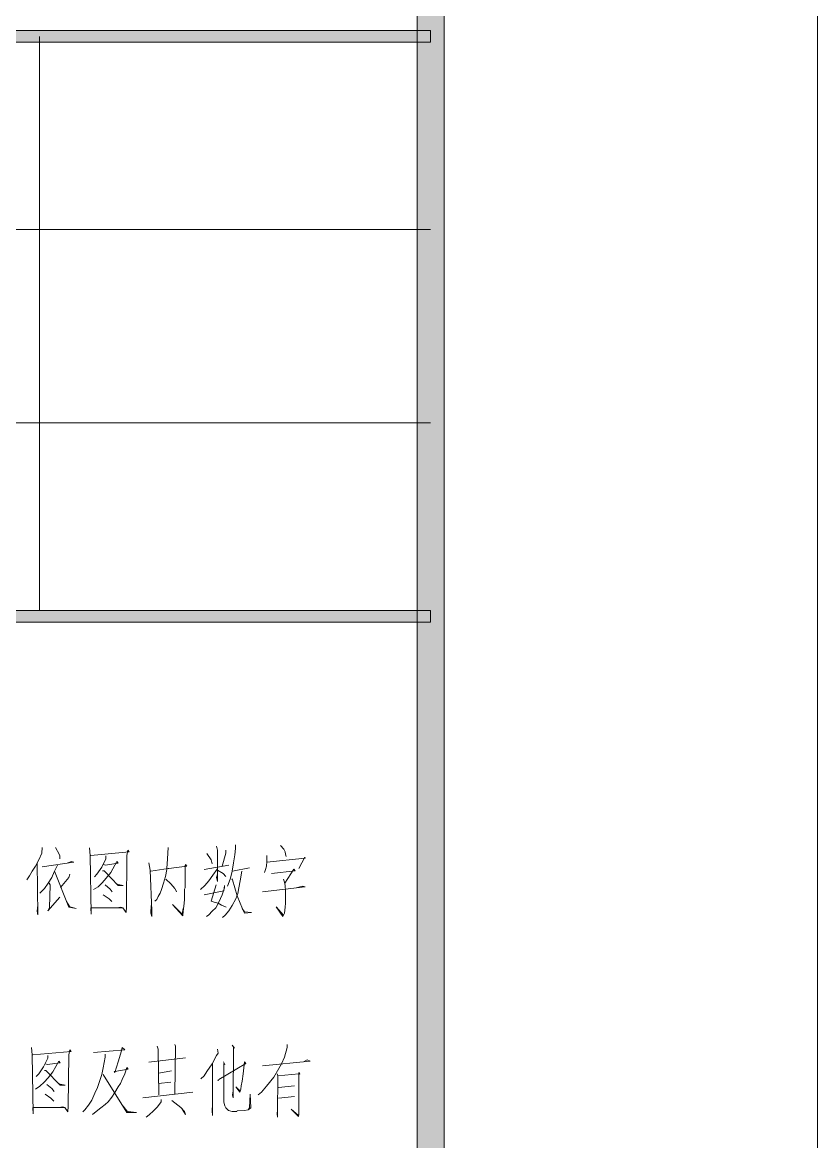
# Model space of a CAD drawing. Header units: millimetres. Extents: x -30643 to 86172, y -19411 to 63186.
# Drawn here: x 82131 to 86172, y 40376 to 46066 of the extents above; entities that cross this region are included whole.
import ezdxf

# ---------------------------------------------------------------- set-up
doc = ezdxf.new("R2010")
doc.units = ezdxf.units.MM

msp = doc.modelspace()

# ---------------------------------------------------------------- hatches: boundary and pattern name
h = msp.add_hatch(color=0)
h.dxf.hatch_style = 2
h.paths.add_polyline_path([(84273.8, -17512.8), (84136.6, -17374.9), (84136.6, 61150), (84273.8, 61288)])
h = msp.add_hatch(color=0)
h.dxf.hatch_style = 2
h.paths.add_polyline_path([(77327.1, 45966), (77327.1, 46024.4), (84204.9, 46024.4), (84204.9, 45966)])
h = msp.add_hatch(color=0)
h.dxf.hatch_style = 2
h.paths.add_polyline_path([(77346.8, 43017.6), (77346.8, 43076.7), (84204.9, 43076.7), (84204.9, 43017.6)])

# ---------------------------------------------------------------- linework, layer by layer
at = {"color": 0, "lineweight": 0}
for points in [[(-30643.3, -19410.7), (86171.7, -19410.7), (86171.7, 63185.8), (-30643.3, 63185.8)], [(84273.8, -17512.8), (84136.6, -17374.9), (84136.6, 61150), (84273.8, 61288)], [(77327.1, 45966), (77327.1, 46024.4), (84204.9, 46024.4), (84204.9, 45966)], [(77346.8, 43017.6), (77346.8, 43076.7), (84204.9, 43076.7), (84204.9, 43017.6)]]:
    msp.add_lwpolyline(points, close=True, dxfattribs=at)
for points in [[(82217.7, 45994.9), (82217.7, 43074.6)], [(77327.1, 45012.6), (84204.9, 45012.6)], [(77327.1, 44030.2), (84204.9, 44030.2)], [(83118.4, 41878.4), (83122.6, 41858), (83122.6, 41698.2), (83118.4, 41717.9), (83122.6, 41735.5)], [(83213.4, 41884), (83213.4, 41866.4), (83211.3, 41834.7), (83204.2, 41793.9), (83197.2, 41750.3), (83188.1, 41715.1), (83176.1, 41683.5), (83174, 41674.3)], [(83443.5, 41881.2), (83459.7, 41863.6), (83466.7, 41848.8), (83468.8, 41837.6), (83471.6, 41825.6)], [(82232.5, 41872), (82230.4, 41843.2), (82214.2, 41808), (82197.3, 41776.3), (82181.1, 41750.3), (82167, 41727.1), (82153.7, 41706.7)], [(82300, 41872), (82318.3, 41837.6), (82321.1, 41828.4), (82321.1, 41814.3)], [(82471.7, 41869.2), (82476.6, 41831.2), (82480.9, 41532.2), (82478.8, 41564.5), (82644.1, 41564.5), (82632.2, 41567.3), (82608.9, 41564.5)], [(82478.8, 41831.2), (82674.4, 41848.8), (82667.3, 41858), (82662.4, 41831.2), (82660.3, 41570.2), (82658.2, 41541.3), (82641.3, 41564.5)], [(82555.5, 41828.4), (82555.5, 41814.3), (82534.3, 41770.7), (82509, 41735.5), (82497.8, 41721.5)], [(82871.4, 41872), (82869.3, 41814.3), (82865.1, 41764.4), (82865.1, 41758.7), (82858, 41724.3), (82848.2, 41689.1), (82839, 41657.4), (82832, 41639.8), (82820.7, 41622.2), (82813.7, 41607.5), (82804.6, 41599)], [(83069.1, 41840.4), (83090.2, 41808), (83095.2, 41788.3)], [(83164.8, 41858), (83164.8, 41843.2), (83145.8, 41776.3)], [(83373.8, 41831.2), (83373.8, 41799.6), (83371.7, 41776.3), (83366.8, 41758.7), (83361.9, 41744.7)], [(83373.8, 41796.7), (83568.8, 41817.2), (83566.6, 41822.8), (83536.4, 41764.4)], [(82207.1, 41793.9), (82209.2, 41529.3), (82207.1, 41546.9), (82209.2, 41578.6)], [(82309.2, 41782), (82293, 41747.5), (82281, 41717.9), (82262.7, 41689.1), (82243.7, 41663), (82220.5, 41639.8)], [(82232.5, 41773.5), (82392.9, 41796.7), (82380.9, 41799.6), (82362.6, 41793.9)], [(82544.2, 41784.8), (82553.3, 41782), (82618.1, 41791.1), (82611, 41799.6), (82581.5, 41744.7), (82557.6, 41715.1), (82537.2, 41691.9), (82516, 41671.5), (82492.8, 41657.4)], [(82774.3, 41793.9), (82781.3, 41755.9), (82788.4, 41549.8), (82788.4, 41520.9), (82783.4, 41537.8), (82785.6, 41575.8)], [(82783.4, 41750.3), (82871.4, 41764.4), (82876.3, 41764.4), (82967.1, 41776.3), (82960.1, 41784.8), (82958, 41779.2), (82958, 41717.9), (82958, 41665.9), (82955.1, 41660.2), (82955.1, 41611), (82955.1, 41604.6), (82950.9, 41573), (82948.1, 41546.9), (82946, 41523.7), (82894.6, 41581.4), (82943.9, 41532.2), (82948.1, 41561)], [(83055.1, 41758.7), (83181, 41782)], [(83199.3, 41750.3), (83285.2, 41767.9)], [(82295.1, 41750.3), (82367.6, 41567.3), (82404.2, 41561), (82371.8, 41570.2), (82355.6, 41596.2)], [(82371.8, 41735.5), (82367.6, 41717.9), (82325.3, 41668.7)], [(82539.3, 41753.1), (82546.3, 41753.1), (82618.1, 41677.8), (82644.1, 41677.8), (82618.1, 41683.5), (82606.8, 41689.1)], [(82860.1, 41709.5), (82885.5, 41686.3), (82906.6, 41663), (82913.6, 41645.5), (82908.7, 41657.4)], [(83120.5, 41761.6), (83099.4, 41729.9), (83078.3, 41701), (83057.9, 41677.8), (83036.8, 41657.4)], [(83122.6, 41755.9), (83150.8, 41738.3), (83164.8, 41724.3)], [(83245.8, 41750.3), (83238.7, 41701), (83231.7, 41665.9), (83225.4, 41637), (83215.5, 41611), (83197.2, 41575.8), (83181, 41549.8), (83162, 41526.5), (83148.7, 41514.6)], [(83195.1, 41712.3), (83199.3, 41706.7), (83222.5, 41625), (83238.7, 41587.8), (83255.6, 41546.9), (83259.8, 41537.8), (83295, 41541.3), (83259.8, 41544.1), (83248.6, 41561)], [(83397.1, 41738.3), (83518.1, 41753.1), (83511, 41761.6), (83464.6, 41689.1)], [(83457.6, 41709.5), (83462.5, 41694.7), (83466.7, 41677.8), (83468.8, 41648.3), (83468.8, 41619.4), (83468.8, 41587.8), (83466.7, 41567.3), (83464.6, 41552.6), (83462.5, 41537.8), (83457.6, 41526.5), (83455.5, 41520.9), (83420.3, 41570.2), (83457.6, 41526.5)], [(82267.6, 41689.1), (82271.9, 41680.6), (82269.8, 41564.5), (82260.6, 41549.8), (82321.1, 41619.4)], [(82551.2, 41680.6), (82576.6, 41660.2), (82587.8, 41645.5)], [(83055.1, 41631.4), (83155, 41651.1), (83157.8, 41677.8), (83157.8, 41665.9), (83145.8, 41631.4), (83129.7, 41593.4), (83113.5, 41564.5), (83095.2, 41546.9), (83078.3, 41529.3), (83067, 41520.9)], [(83115.6, 41680.6), (83090.2, 41599), (83106.4, 41593.4), (83125.4, 41587.8), (83143.7, 41578.6), (83166.9, 41567.3)], [(83350.6, 41645.5), (83568.8, 41671.5), (83555.4, 41674.3), (83522.3, 41665.9)], [(82541.4, 41631.4), (82571.6, 41611), (82585.7, 41596.2)], [(82176.9, 40854.5), (82181.1, 40817.2), (82186, 40517.5), (82183.9, 40549.8), (82348.6, 40549.8), (82337.3, 40552.6), (82314.1, 40549.8)], [(82492.8, 40828.5), (82651.2, 40843.3), (82639.2, 40854.5), (82634.3, 40837.6), (82618.1, 40782), (82601.9, 40727.2), (82597.7, 40732.8), (82601.9, 40732.8), (82669.4, 40744), (82662.4, 40753.2), (82651.2, 40720.8), (82639.2, 40692), (82630, 40671.6), (82618.1, 40654), (82601.9, 40625.1), (82585.7, 40601.9), (82567.4, 40578.7), (82551.2, 40563.9), (82530.1, 40547), (82506.9, 40529.4), (82487.9, 40514.6)], [(82815.8, 40860.9), (82820.7, 40846.1), (82825, 40613.9)], [(82906.6, 40869.3), (82908.7, 40860.9), (82906.6, 40619.5)], [(83197.2, 40866.5), (83208.5, 40851.7), (83204.2, 40854.5), (83202.1, 40599.1), (83199.3, 40613.9), (83202.1, 40634.3)], [(83475.9, 40869.3), (83475.9, 40854.5), (83462.5, 40805.3), (83448.4, 40770.8), (83434.3, 40747.6), (83409, 40703.9), (83371.7, 40657.5), (83345.7, 40627.9), (83329.5, 40613.9)], [(82183.9, 40817.2), (82378.8, 40834.1), (82371.8, 40843.3), (82367.6, 40817.2), (82364.8, 40555.5), (82362.6, 40526.6), (82346.5, 40549.8)], [(82260.6, 40814.4), (82260.6, 40799.6), (82239.5, 40756), (82214.2, 40720.8), (82202.2, 40706.7)], [(82551.2, 40820), (82551.2, 40805.3), (82541.4, 40750.4), (82534.3, 40718), (82525.2, 40686.3), (82513.9, 40651.2), (82499.9, 40622.3), (82483.7, 40587.1), (82467.5, 40561.1), (82448.5, 40537.9), (82439.3, 40526.6)], [(82774.3, 40779.2), (82960.1, 40802.4)], [(83122.6, 40846.1), (83125.4, 40825.7), (83118.4, 40814.4), (83095.2, 40770.8), (83069.1, 40732.8), (83055.1, 40709.6), (83038.9, 40694.8)], [(82248.6, 40770.8), (82257.8, 40768), (82323.2, 40776.4), (82316.2, 40784.9), (82285.9, 40730), (82262.7, 40701.1), (82241.6, 40677.9), (82220.5, 40657.5), (82197.3, 40642.7)], [(83097.3, 40770.8), (83097.3, 40509), (83095.2, 40532.2), (83097.3, 40563.9)], [(83122.6, 40689.2), (83127.5, 40686.3), (83129.7, 40692), (83266.9, 40773.6), (83259.8, 40782), (83252.8, 40720.8), (83248.6, 40683.5), (83243.7, 40660.3), (83241.5, 40642.7), (83236.6, 40627.9), (83215.5, 40654), (83236.6, 40634.3), (83238.7, 40639.9)], [(83152.9, 40782), (83159.9, 40768), (83155, 40773.6), (83155, 40596.3), (83155, 40575.9), (83159.9, 40558.3), (83164.8, 40547), (83171.9, 40540.7), (83178.9, 40535), (83197.2, 40529.4), (83220.4, 40529.4), (83222.5, 40532.2), (83259.8, 40535), (83278.8, 40537.9), (83292.2, 40547), (83288, 40616.7), (83285.2, 40547), (83278.8, 40537.9)], [(83350.6, 40761.6), (83592.7, 40784.9), (83578.6, 40791.2)], [(83578.6, 40791.2), (83559.6, 40782)], [(82243.7, 40738.4), (82250.8, 40738.4), (82323.2, 40663.1), (82348.6, 40663.1), (82323.2, 40668.7), (82311.3, 40674.4)], [(82541.4, 40718), (82662.4, 40523.8), (82711, 40523.8), (82667.3, 40529.4), (82662.4, 40532.2), (82644.1, 40555.5)], [(82825, 40724.3), (82888.3, 40735.6)], [(83425.2, 40720.8), (83429.4, 40709.6), (83427.3, 40517.5), (83427.3, 40500.6), (83425.2, 40517.5), (83427.3, 40537.9)], [(83429.4, 40709.6), (83536.4, 40720.8), (83536.4, 40727.2), (83541.3, 40720.8), (83536.4, 40718), (83536.4, 40514.6), (83534.3, 40503.4), (83497, 40540.7), (83534.3, 40509)], [(82255.7, 40665.9), (82281, 40645.5), (82293, 40630.7)], [(82744, 40599.1), (82997.4, 40627.9)], [(82822.9, 40671.6), (82885.5, 40677.9)], [(83513.2, 40660.3), (83432.2, 40651.2)], [(82246.5, 40616.7), (82276.8, 40596.3), (82290.9, 40581.5)], [(82836.9, 40590.6), (82836.9, 40578.7), (82817.9, 40552.6), (82797.5, 40532.2), (82776.4, 40511.8), (82760.2, 40500.6)], [(82890.4, 40584.3), (82936.8, 40549.8), (82955.1, 40529.4), (82960.1, 40514.6), (82943.9, 40540.7)], [(83432.2, 40596.3), (83513.2, 40604.7)]]:
    msp.add_lwpolyline(points, dxfattribs=at)

doc.saveas('drawing.dxf')
